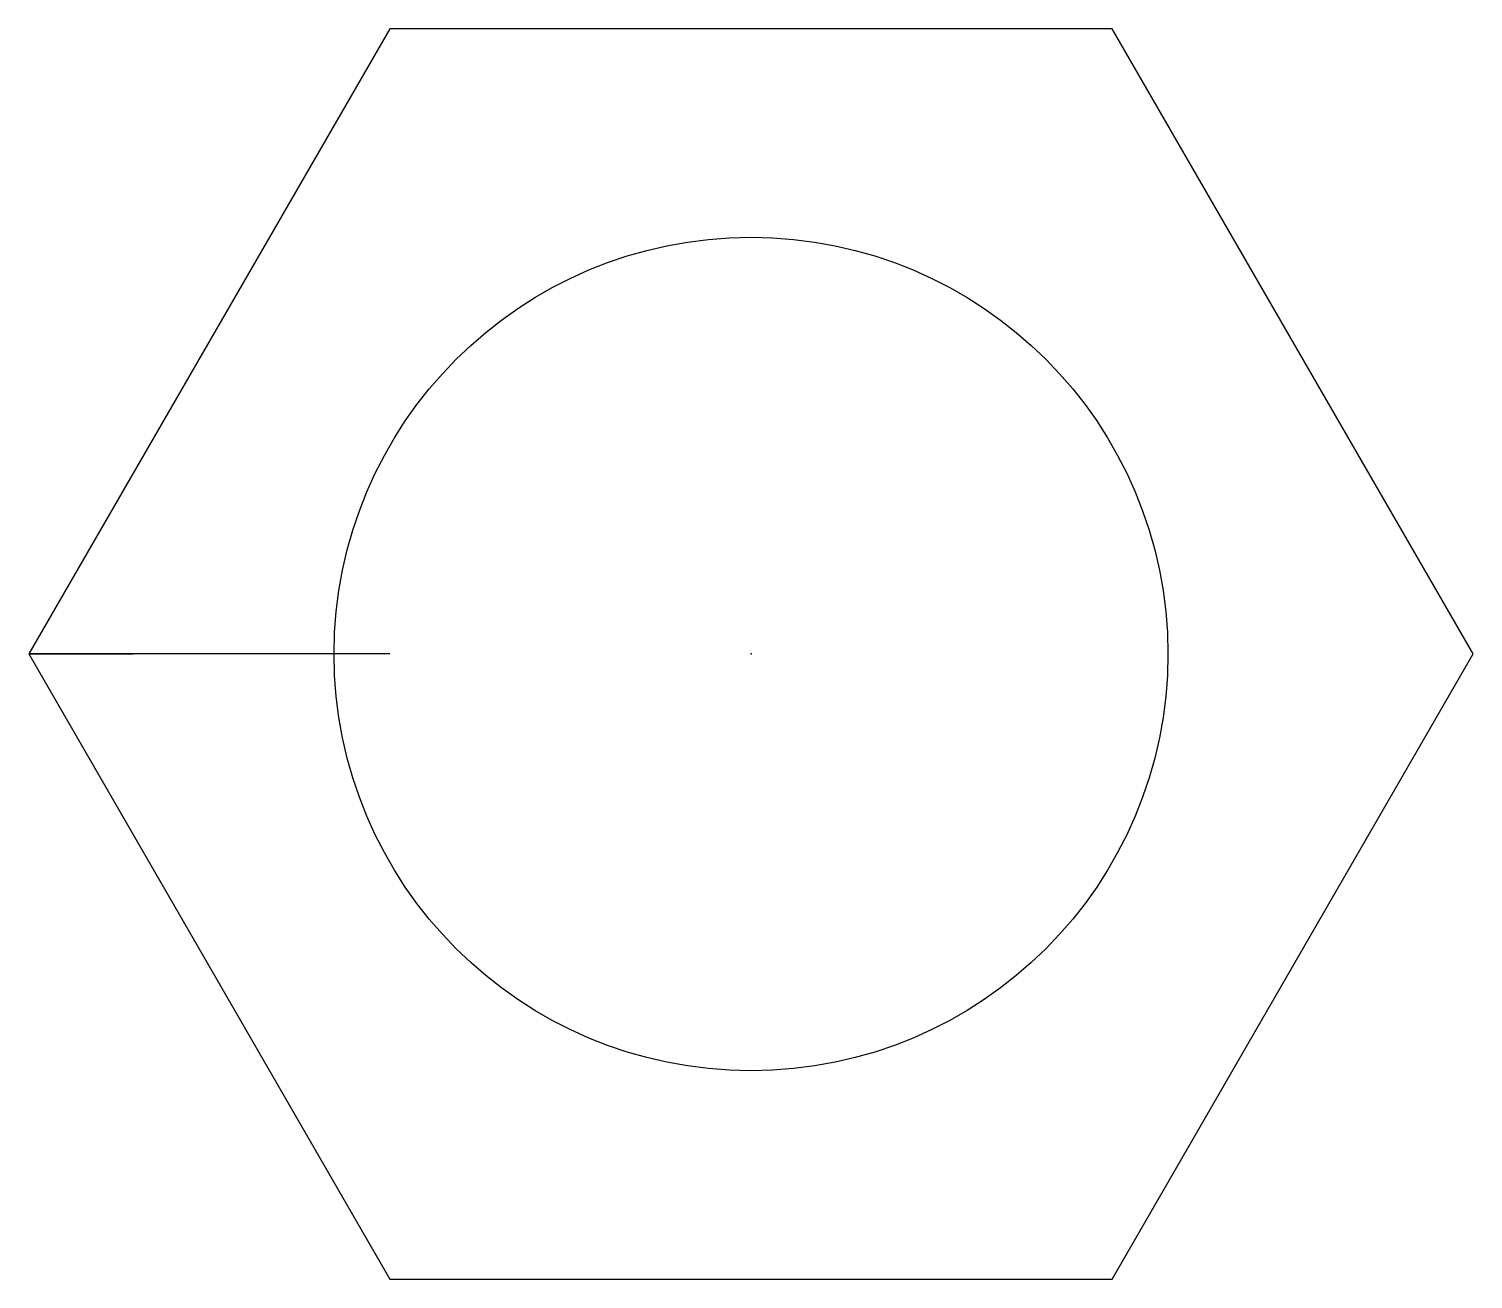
# Model space of a CAD drawing. Header units: millimetres. Extents: x -8.7 to 8.7, y -7.5 to 7.5.
import ezdxf

# ---------------------------------------------------------------- set-up
doc = ezdxf.new("R2010")
doc.units = ezdxf.units.MM
doc.header["$MEASUREMENT"] = 0
doc.layers.add('Configuration 1 v2_Sketch1', color=7, linetype='Continuous')
doc.layers.add('Configuration 1 v2_Sketch2', color=7, linetype='Continuous')

msp = doc.modelspace()

# ---------------------------------------------------------------- linework, layer by layer
at = {"layer": 'Configuration 1 v2_Sketch1'}
for p, q in [((-4.33, 7.5), (-8.66, 0)), ((4.33, 7.5), (-4.33, 7.5)), ((8.66, 0), (4.33, 7.5)), ((-8.66, 0), (-4.33, -7.5)), ((4.33, -7.5), (8.66, 0)), ((-4.33, -7.5), (4.33, -7.5))]:
    msp.add_line(p, q, dxfattribs=at)
msp.add_circle((0, 0), 5, dxfattribs=at)
msp.add_point((0, 0), dxfattribs=at)
msp.add_point((0, 0), dxfattribs=at)
at = {"layer": 'Configuration 1 v2_Sketch2'}
for p, q in [((-8.66, 0, -0.722), (-7.41, 0)), ((-4.33, 0), (-8.66, 0)), ((-8.66, 0), (-8.66, 0, -7.5))]:
    msp.add_line(p, q, dxfattribs=at)
msp.add_point((0, 0), dxfattribs=at)

doc.saveas('drawing.dxf')
